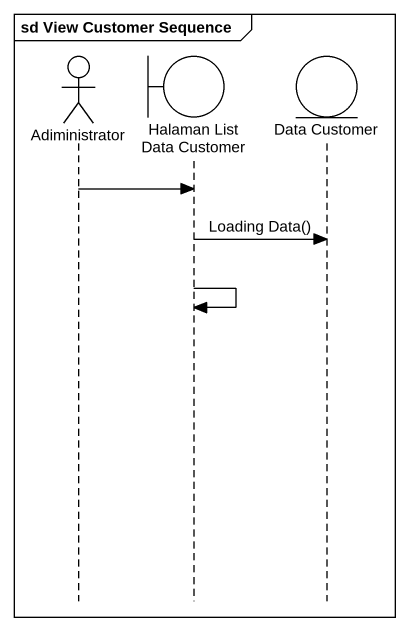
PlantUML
@startuml
mainframe sd View Customer Sequence
hide footbox
actor Adiministrator
boundary "Halaman List Data Customer" as Halaman_List_Data_Customer
entity "Data Customer" as Data_Customer

Adiministrator -> Halaman_List_Data_Customer
Halaman_List_Data_Customer -> Data_Customer : Loading Data()
Halaman_List_Data_Customer -> Halaman_List_Data_Customer
@enduml
